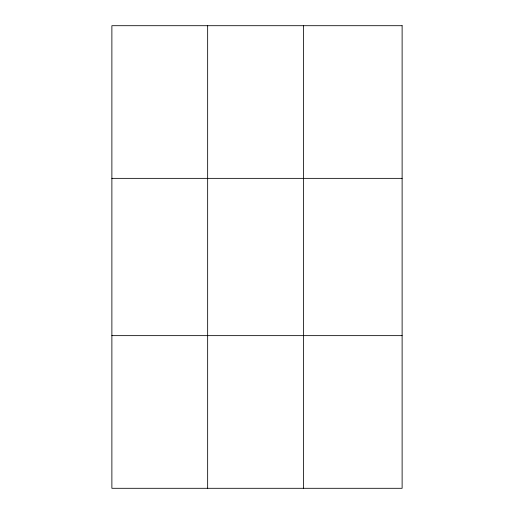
<?xml version="1.0" encoding="UTF-8"?>
<svg xmlns="http://www.w3.org/2000/svg" width="514" height="514" viewBox="0 0 514 514"><rect width="100%" height="100%" fill="white"/><g stroke="black" fill="none" stroke-linecap="round" stroke-linejoin="round"><path stroke-width="0.77" d="M207.656 25.7L207.656 488.3M303.44 25.7L303.44 488.3M111.879 178.358L402.121 178.358M111.879 335.642L402.121 335.642M402.121 25.7L402.121 488.3L111.879 488.3L111.879 25.7L402.121 25.7"/></g></svg>
